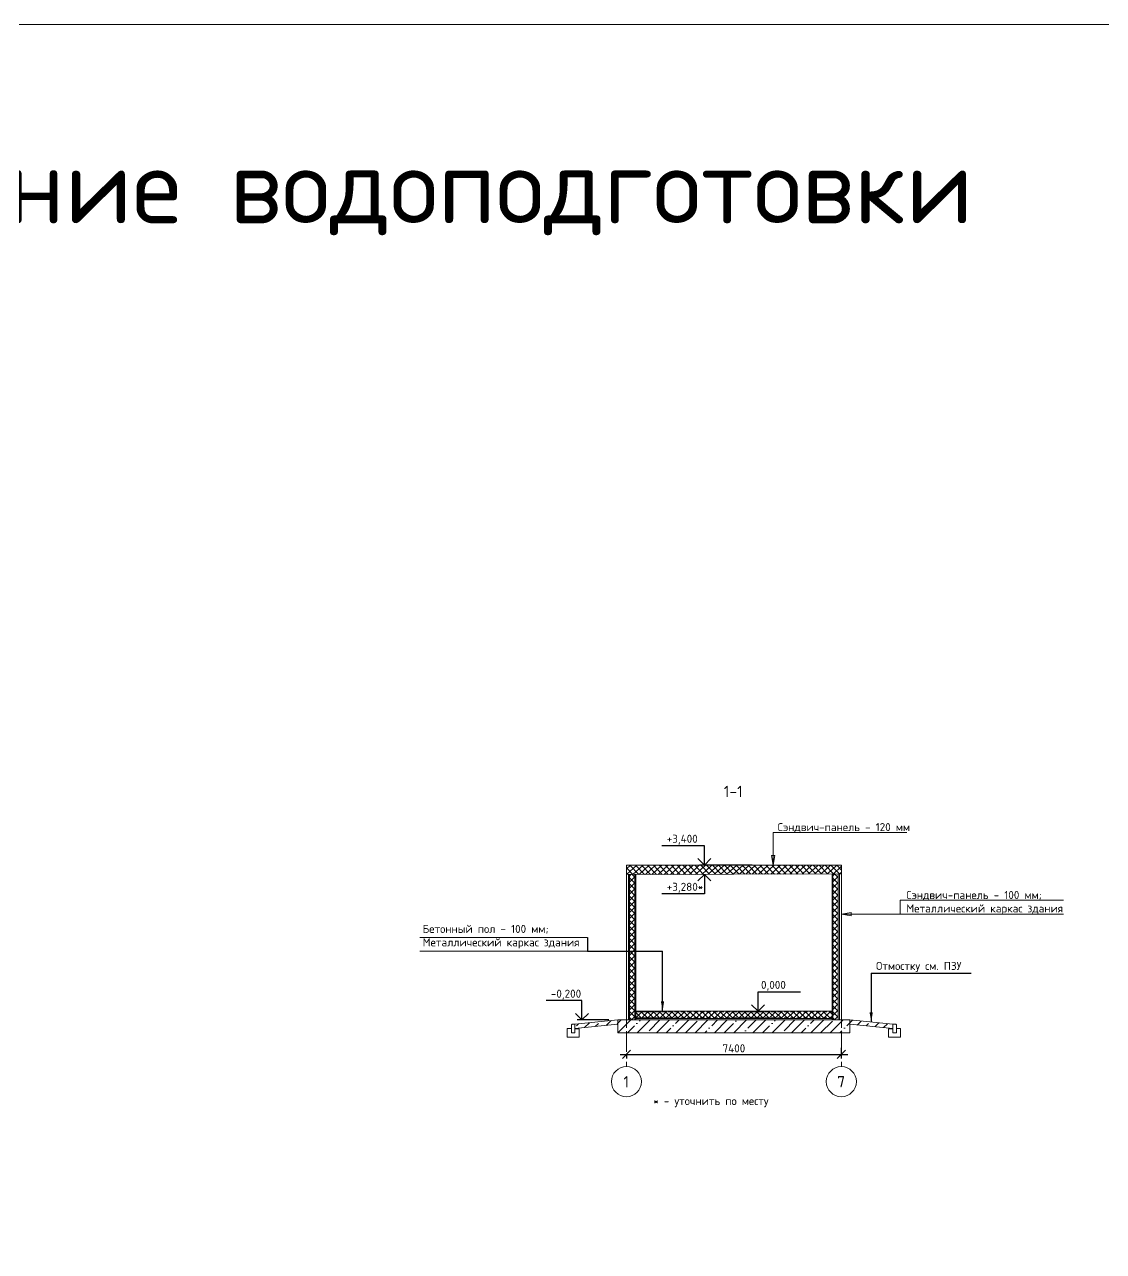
# Model space of a CAD drawing. Header units: millimetres. Extents: x 3795014 to 4300160, y 3869364 to 4016788.
# Drawn here: x 4232009 to 4257115, y 3908265 to 3936818 of the extents above; entities that cross this region are included whole.
import ezdxf
from ezdxf.enums import TextEntityAlignment as Align

# ---------------------------------------------------------------- set-up
doc = ezdxf.new("R2010")
doc.units = ezdxf.units.MM
doc.linetypes.add('HIDDEN', pattern=[0.375, 0.25, -0.125])
doc.linetypes.add('осевая2', pattern=[28.575, 19.05, -3.175, 3.175, -3.175])
doc.layers.get('Defpoints').update_dxf_attribs({"color": 3})
doc.layers.add('1', color=7, linetype='Continuous')
for name, color, linetype, lineweight in [('выноска', 7, 'Continuous', 18), ('двери', 7, 'Continuous', 25), ('Дополнительная', 7, 'Continuous', 18), ('оси', 7, 'осевая2', 13), ('отметки', 7, 'Continuous', 18), ('пунктир', 7, 'HIDDEN', 25), ('размеры', 7, 'Continuous', 18), ('текст', 7, 'Continuous', 20), ('тонкая', 7, 'Continuous', 20), ('штриховка', 7, 'Continuous', 9)]:
    doc.layers.add(name, color=color, linetype=linetype, lineweight=lineweight)
doc.styles.add('ISOCPEUR', font='isocpeur.ttf')
doc.styles.add('ГОСТ 2.304', font='isocpeur.ttf')
doc.dimstyles.new('СПДС', dxfattribs={"dimscale": 50, "dimtxt": 2.5, "dimasz": 2.5, "dimexe": 1.25, "dimexo": 0.625, "dimtad": 1, "dimdec": 0, "dimrnd": 0.001, "dimtxsty": 'ГОСТ 2.304', "dimblk": 'OBLIQUE', "dimcen": 2.5, "dimdle": 2, "dimadec": 0, "dimazin": 2, "dimtfac": 0.75, "dimtdec": 0, "dimtmove": 1, "dimatfit": 3, "dimfxl": 1, "dimtolj": 1, "dimarcsym": 1})

# ---------------------------------------------------------------- blocks, each defined once
blk = doc.blocks.new('_Oblique')
at = {"color": 0, "linetype": 'ByBlock', "lineweight": -2}
blk.add_line((-0.5, -0.5), (0.5, 0.5), dxfattribs=at)
blk = doc.blocks.new('*D82')
at = {"layer": 'Defpoints', "color": 0, "lineweight": 20, "transparency": 16777216}
for p in [(4251015, 3913048), (4246015, 3912900), (4251015, 3912852)]:
    blk.add_point(p, dxfattribs=at)
at = {"layer": 'размеры', "color": 0, "lineweight": -2, "transparency": 16777216}
for p, q in [((4251015, 3913001), (4251015, 3912758)), ((4245865, 3912852), (4251165, 3912852)), ((4246015, 3912853), (4246015, 3912758))]:
    blk.add_line(p, q, dxfattribs=at)
at = {"layer": 'размеры', "color": 0, "lineweight": -2, "transparency": 16777216, "xscale": 187.5, "yscale": 187.5, "zscale": 187.5, "rotation": 180}
blk.add_blockref('_Oblique', (4246015, 3912852), dxfattribs=at)
at = {"layer": 'размеры', "color": 0, "lineweight": -2, "transparency": 16777216, "xscale": 187.5, "yscale": 187.5, "zscale": 187.5}
blk.add_blockref('_Oblique', (4251015, 3912852), dxfattribs=at)
at = {"layer": 'размеры', "color": 0, "transparency": 16777216, "insert": (4248515, 3912992), "char_height": 187.5, "attachment_point": 5, "style": 'ГОСТ 2.304'}
blk.add_mtext('\\A1;7400', dxfattribs=at)

msp = doc.modelspace()

# ---------------------------------------------------------------- hatches: boundary and pattern name
at = {"layer": '1', "lineweight": 20, "ltscale": 100}
h = msp.add_hatch(dxfattribs=at)
h.set_pattern_fill('ANSI35', color=256, scale=50, angle=180)
h.set_pattern_definition([(225, (4248111.72, 3913402.47), (224.506, -224.506), []), (225, (4247887.2, 3913402.47), (224.506, -224.506), [396.875, -79.375, 0, -79.375])])
h.paths.add_polyline_path([(4251214.6, 3913652.3), (4245815.7, 3913652.2), (4245815.3, 3913352.3), (4251215.9, 3913352.3)])
h.paths.add_polyline_path([(4251214.9, 3913652.3), (4251215.7, 3913552.2), (4252215.3, 3913452.1), (4252215.3, 3913552.2)])
h.paths.add_polyline_path([(4244815.3, 3913452.2), (4245815.3, 3913551.9), (4245815.3, 3913652), (4244815.7, 3913552.2)])
at = {"layer": 'штриховка', "ltscale": 35}
h = msp.add_hatch(dxfattribs=at)
h.set_pattern_fill('ANSI37', color=256, scale=800, angle=268.44374, style=0)
h.set_pattern_definition([(43.44374, (4242549.74, 3942810.32), (68.7642, -72.605), []), (313.44374, (4242549.74, 3942810.32), (-72.605, -68.7642), [])])
h.paths.add_polyline_path([(4251014.7, 3917052), (4246014.8, 3917035.4), (4246015.3, 3917258.3), (4251015.3, 3917258.3)])
h = msp.add_hatch(dxfattribs=at)
h.set_pattern_fill('ANSI37', color=256, scale=800, style=0)
h.set_pattern_definition([(135, (4221174.34, 3909485.15), (70.71068, 70.71068), []), (45, (4221174.34, 3909485.15), (70.71068, -70.71068), [])])
h.paths.add_polyline_path([(4246085.5, 3913652.3), (4246211.5, 3913652.3), (4246210.9, 3917035.7), (4246084.9, 3917034.7)])
h = msp.add_hatch(dxfattribs=at)
h.set_pattern_fill('ANSI37', color=256, scale=800, style=0)
h.set_pattern_definition([(135, (4225758.34, 3909485.15), (70.71068, 70.71068), []), (45, (4225758.34, 3909485.15), (70.71068, -70.71068), [])])
h.paths.add_polyline_path([(4250819.3, 3913652.3), (4250945.3, 3913652.3), (4250942.1, 3917052.7), (4250816.2, 3917051.7)])
h = msp.add_hatch(dxfattribs=at)
h.set_pattern_fill('ANSI37', color=256, scale=800, angle=90, style=0)
h.set_pattern_definition([(225, (4256124.44, 3888661.42), (-70.71068, 70.71068), []), (135, (4256124.44, 3888661.42), (70.71068, 70.71068), [])])
h.paths.add_polyline_path([(4250799.3, 3913698.3), (4250799.3, 3913848.3), (4246231.3, 3913848.4), (4246231.3, 3913698.3)])

# ---------------------------------------------------------------- linework, layer by layer
at = {"lineweight": 20, "ltscale": 100}
msp.add_lwpolyline([(4206903.7, 3936818.2), (4300160.2, 3936818.2), (4300160.2, 3879711.7), (4206903.7, 3879711.7)], close=True, dxfattribs=at)
at = {"layer": 'выноска', "linetype": 'Continuous', "lineweight": 20, "ltscale": 100}
for p, q in [((4249431.5, 3918016.2), (4252538.8, 3918016.2)), ((4249431.5, 3918016.2), (4249431.5, 3917258.3)), ((4252387.1, 3916436.9), (4256182.1, 3916436.9)), ((4252387.1, 3916436.9), (4252387.1, 3916114.4)), ((4251015.3, 3916114.4), (4252387.1, 3916114.4)), ((4252387.1, 3916114.4), (4256182.1, 3916114.4)), ((4241208.4, 3915573), (4245108.4, 3915573)), ((4241208.4, 3915250.5), (4245108.4, 3915250.5))]:
    msp.add_line(p, q, dxfattribs=at)
at = {"layer": 'выноска', "linetype": 'Continuous', "lineweight": 25, "ltscale": 0.083333}
for p, q in [((4246855.7, 3913858.3), (4246851.6, 3915255.6)), ((4251710.9, 3914741.5), (4254038.7, 3914741.5)), ((4251710.9, 3914741.5), (4251710.9, 3913603.9))]:
    msp.add_line(p, q, dxfattribs=at)
at = {"layer": 'выноска', "linetype": 'Continuous', "lineweight": 20, "ltscale": 100}
for points in [[(4249471.1, 3917483.3), (4249431.5, 3917258.3), (4249391.8, 3917483.3)], [(4251240.3, 3916074.7), (4251015.3, 3916114.4), (4251240.3, 3916154)]]:
    msp.add_lwpolyline(points, close=True, dxfattribs=at)
at = {"layer": 'выноска', "linetype": 'Continuous', "lineweight": 25, "ltscale": 0.083333}
msp.add_lwpolyline([(4245108.4, 3915573), (4245108.4, 3915250.5), (4246851.6, 3915255.6)], dxfattribs=at)
for points in [[(4246855.7, 3913858.3), (4246817.3, 3914083.6), (4246892.7, 3914083.8)], [(4251710.9, 3913603.9), (4251672.6, 3913829.1), (4251748, 3913829.3)]]:
    msp.add_solid(points, dxfattribs=at)
at = {"layer": 'двери', "linetype": 'Continuous', "lineweight": 20}
msp.add_lwpolyline([(4246016.1, 3913502.3), (4246015.3, 3917258.3), (4251015.3, 3917258.3), (4251015.3, 3913502.3)], dxfattribs=at)
at = {"layer": 'Дополнительная'}
for p, q in [((4244815.3, 3913552.2), (4245816, 3913652.3)), ((4244815.3, 3913552.2), (4245816, 3913652.3)), ((4244815.3, 3913452.1), (4245815.3, 3913551.9)), ((4252215.3, 3913452.1), (4251209.5, 3913552.5)), ((4252215.3, 3913552.2), (4251214.5, 3913652.3)), ((4252215.3, 3913552.2), (4251214.5, 3913652.3))]:
    msp.add_line(p, q, dxfattribs=at)
at = {"layer": 'Дополнительная', "linetype": 'Continuous', "ltscale": 0.083333}
msp.add_lwpolyline([(4245815.3, 3913652.3), (4251215.3, 3913652.3), (4251215.3, 3913352.3), (4245815.3, 3913352.3)], close=True, dxfattribs=at)
at = {"layer": 'Дополнительная', "ltscale": 100}
for centre in [(4246015.3, 3912216.9), (4251015.3, 3912216.9)]:
    msp.add_circle(centre, 350, dxfattribs=at)
at = {"layer": 'оси', "ltscale": 25}
for p, q in [((4246015.3, 3914818.5), (4246015.3, 3912566.9)), ((4251015.3, 3914818.5), (4251015.3, 3912566.9))]:
    msp.add_line(p, q, dxfattribs=at)
at = {"layer": 'отметки', "linetype": 'Continuous', "lineweight": 25, "ltscale": 50}
for p, q in [((4247827.4, 3917708.3), (4246839.9, 3917708.3)), ((4247827.4, 3917258.3), (4247827.4, 3917708.3)), ((4248943.9, 3917258.3), (4247714.9, 3917258.3)), ((4247828.2, 3917039.8), (4247828.2, 3916589.8)), ((4247828.2, 3916589.8), (4246840.7, 3916589.8)), ((4244978.3, 3914102.3), (4244143.5, 3914102.3)), ((4244978.3, 3913652.3), (4244978.3, 3914102.3)), ((4249078.4, 3913858.3), (4249078.4, 3914308.3)), ((4249078.4, 3914308.3), (4250066, 3914308.3)), ((4245604.5, 3913652.3), (4244865.8, 3913652.3))]:
    msp.add_line(p, q, dxfattribs=at)
for points in [[(4247677.4, 3917408.3), (4247827.4, 3917258.3), (4247977.4, 3917408.3)], [(4247678.2, 3916889.8), (4247828.2, 3917039.8), (4247978.2, 3916889.8)], [(4244828.3, 3913802.3), (4244978.3, 3913652.3), (4245128.3, 3913802.3)], [(4248928.4, 3914008.3), (4249078.4, 3913858.3), (4249228.4, 3914008.3)]]:
    msp.add_lwpolyline(points, dxfattribs=at)
at = {"layer": 'пунктир', "ltscale": 400}
for p, q in [((4246231.3, 3913848.3), (4250799.3, 3913848.3)), ((4246231.3, 3913698.3), (4250799.3, 3913698.3))]:
    msp.add_line(p, q, dxfattribs=at)
at = {"layer": 'тонкая', "linetype": 'Continuous'}
for p, q in [((4246015.3, 3917034.8), (4251015.3, 3917052.6)), ((4246061.3, 3917034.9), (4246061.3, 3913652.3)), ((4246085.3, 3917035), (4246085.3, 3913652.3)), ((4246211.3, 3917035.5), (4246211.3, 3913652.3)), ((4246231.3, 3917035.5), (4246231.3, 3913652.3)), ((4250799.3, 3917051.9), (4250799.3, 3913652.3)), ((4250819.3, 3917051.9), (4250819.3, 3913652.3)), ((4250945.3, 3917052.4), (4250945.3, 3913652.3)), ((4250969.3, 3917052.5), (4250969.3, 3913652.3))]:
    msp.add_line(p, q, dxfattribs=at)
at = {"layer": 'тонкая'}
for p, q in [((4246231.3, 3913858.3), (4250799.3, 3913858.3)), ((4246231.3, 3913688.3), (4250799.3, 3913688.3)), ((4250799.3, 3913684.3), (4246231.3, 3913684.3))]:
    msp.add_line(p, q, dxfattribs=at)
at = {"layer": 'штриховка', "linetype": 'Continuous', "ltscale": 0.083333}
for points in [[(4244815.3, 3913552.2), (4244815.3, 3913352.2), (4244735.3, 3913352.2), (4244735.3, 3913537.2), (4244750.3, 3913552.2), (4244815.3, 3913552.2)], [(4252215.3, 3913552.2), (4252215.3, 3913352.2), (4252295.3, 3913352.2), (4252295.3, 3913537.2), (4252280.3, 3913552.2), (4252215.3, 3913552.2)]]:
    msp.add_lwpolyline(points, dxfattribs=at)
for points in [[(4244735.3, 3913352.2), (4244735.3, 3913452.2), (4244635.3, 3913452.2), (4244635.3, 3913252.2), (4244915.3, 3913252.2), (4244915.3, 3913444.7), (4244815.3, 3913444.7), (4244815.3, 3913352.2)], [(4252295.3, 3913352.2), (4252295.3, 3913452.2), (4252395.3, 3913452.2), (4252395.3, 3913252.2), (4252115.3, 3913252.2), (4252115.3, 3913444.7), (4252215.3, 3913444.7), (4252215.3, 3913352.2)]]:
    msp.add_lwpolyline(points, close=True, dxfattribs=at)

# ---------------------------------------------------------------- texts
at = {"lineweight": 20, "ltscale": 100, "insert": (4246638.9, 3911860.7), "char_height": 187.5, "attachment_point": 1, "style": 'ISOCPEUR'}
msp.add_mtext_dynamic_manual_height_columns('* - уточнить по месту', width=6029.222, gutter_width=200, heights=[0], dxfattribs=at)
at = {"layer": 'выноска', "linetype": 'Continuous', "lineweight": 20, "ltscale": 100, "char_height": 187.5, "attachment_point": 1, "style": 'ГОСТ 2.304'}
for s, insert, width in [('\\A1;Сэндвич-панель - 120 мм', (4249533.2, 3918233.7), 5459.784), ('Сэндвич-панель - 100 мм;\\PМеталлический каркас здания', (4252526.4, 3916654.4), 5952.595), ('Бетонный пол - 100 мм;\\PМеталлический каркас здания{\\H1.08333x; }', (4241272.7, 3915865.5), 7002.005)]:
    msp.add_mtext(s, dxfattribs=dict(at, insert=insert, width=width))
at = {"layer": 'текст', "style": 'ГОСТ 2.304'}
for s, height, p in [('здание водоподготовки', 1750, (4227923.1, 3932191.8)), ('1-1', 262.5, (4248279.5, 3918840.8))]:
    msp.add_text(s, height=height, dxfattribs=at).set_placement(p)
at = {"layer": 'текст', "linetype": 'Continuous', "lineweight": 25, "ltscale": 50, "style": 'ГОСТ 2.304'}
for s, p in [('+3,400', (4246952.4, 3917775.8)), ('+3,280*', (4246953.2, 3916657.3)), ('0,000', (4249145.9, 3914375.8)), ('-0,200', (4244256, 3914169.8))]:
    msp.add_text(s, height=187.5, dxfattribs=at).set_placement(p)
at = {"layer": 'текст', "linetype": 'Continuous', "lineweight": 25, "ltscale": 0.083333, "style": 'ГОСТ 2.304'}
msp.add_text('Отмостку см. ПЗУ', height=187.5, dxfattribs=at).set_placement((4251823.4, 3914816.5))
at = {"layer": 'текст', "style": 'ГОСТ 2.304'}
for s, p in [('1', (4246010.4, 3912214.5)), ('7', (4251010.4, 3912214.5))]:
    msp.add_text(s, height=262.5, dxfattribs=at).set_placement(p, align=Align.MIDDLE)

# ---------------------------------------------------------------- dimensions: what is measured, and where the dimension line sits
at = {"layer": 'размеры'}
dim = msp.add_linear_dim(base=(4251015.3, 3912851.7), p1=(4246015.3, 3912899.8), p2=(4251015.3, 3913048.1), text='7400', dimstyle='СПДС', override={"dimscale": 75, "dimlfac": 1}, dxfattribs=at)
dim.commit()
dim.dimension.update_dxf_attribs({"geometry": '*D82', "text_midpoint": (4248515.3, 3912992.3)})

doc.saveas('drawing.dxf')
